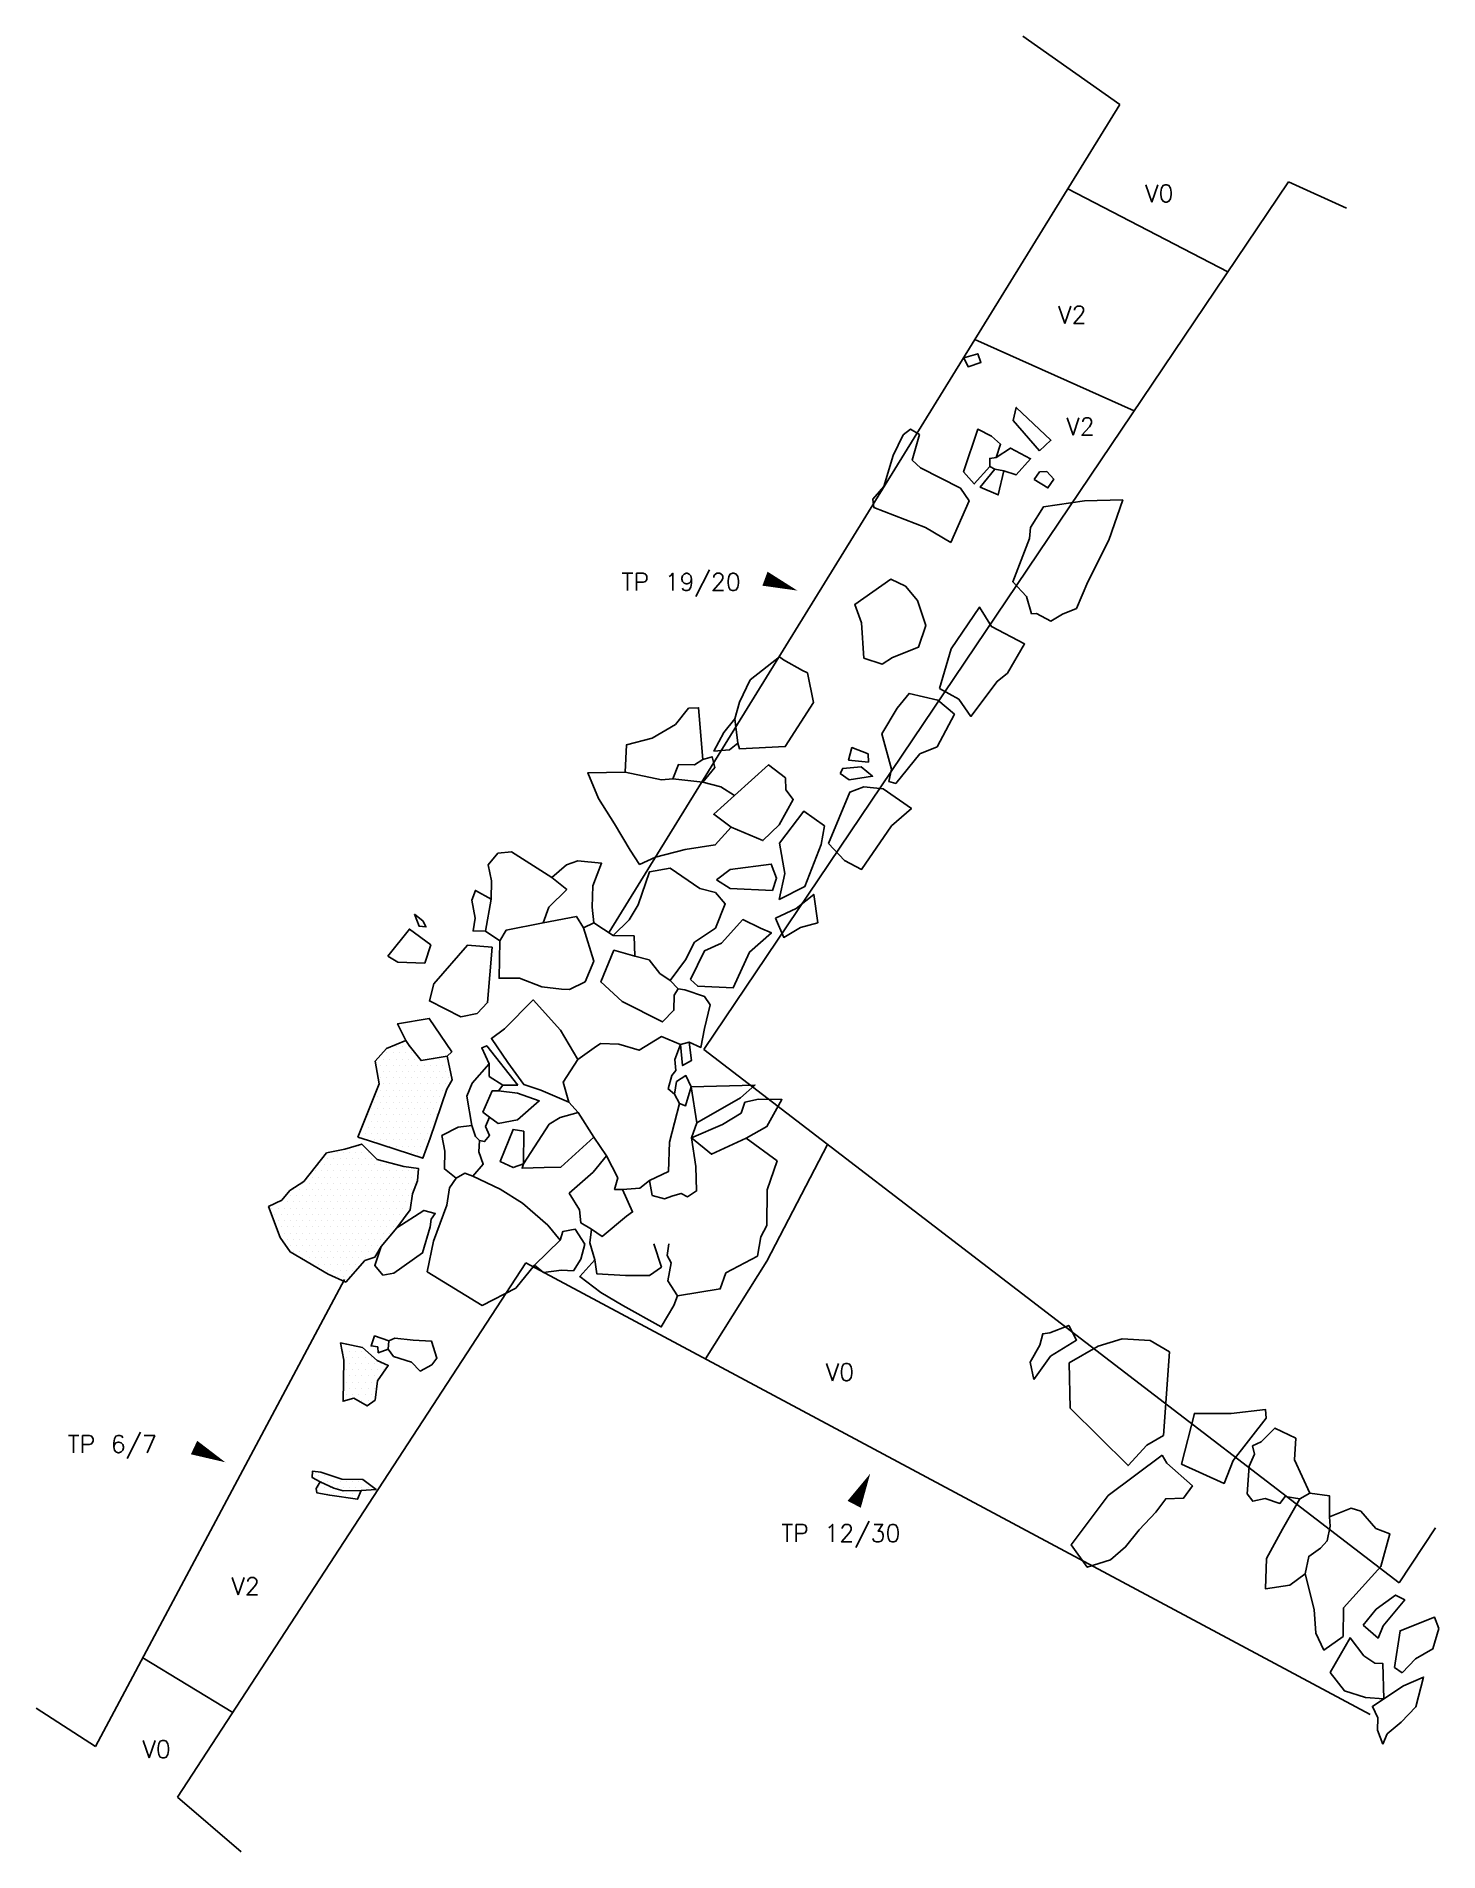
# Model space of a CAD drawing. Header units: metres. Extents: x -1.95 to 0.87, y -19.22 to -15.57.
import ezdxf

# ---------------------------------------------------------------- set-up
doc = ezdxf.new("R2010")
doc.units = ezdxf.units.M
doc.header["$LTSCALE"] = 25
doc.header["$MEASUREMENT"] = 0
doc.linetypes.add('STRICHPUNKTX2', pattern=[2, 1, -0.5, 0, -0.5])
doc.layers.get('0').update_dxf_attribs({"linetype": 'CONTINUOUS'})
for name, color, linetype in [('BEFUND', 1, 'CONTINUOUS'), ('GRABUNGSGRENZE', 3, 'STRICHPUNKTX2'), ('STEINE', 4, 'CONTINUOUS'), ('STEINESCHRAFF', 4, 'CONTINUOUS'), ('TPROFIL', 3, 'CONTINUOUS')]:
    doc.layers.add(name, color=color, linetype=linetype)
doc.styles.get("Standard").update_dxf_attribs({"font": 'txt.shx'})

# ---------------------------------------------------------------- blocks, each defined once
blk = doc.blocks.new('*X1')
at = {"color": 0}
for p, q in [((-122.5, -1760), (-122.5, -1760)), ((-121.25, -1760), (-121.25, -1760)), ((-120, -1760), (-120, -1760)), ((-126.25, -1762.5), (-126.25, -1762.5)), ((-125.625, -1763.75), (-125.625, -1763.75)), ((-125, -1762.5), (-125, -1762.5)), ((-124.375, -1761.25), (-124.375, -1761.25)), ((-124.375, -1763.75), (-124.375, -1763.75)), ((-123.75, -1762.5), (-123.75, -1762.5)), ((-123.125, -1761.25), (-123.125, -1761.25)), ((-123.125, -1763.75), (-123.125, -1763.75)), ((-122.5, -1762.5), (-122.5, -1762.5)), ((-121.875, -1761.25), (-121.875, -1761.25)), ((-121.875, -1763.75), (-121.875, -1763.75)), ((-121.25, -1762.5), (-121.25, -1762.5)), ((-120.625, -1761.25), (-120.625, -1761.25)), ((-120.625, -1763.75), (-120.625, -1763.75)), ((-120, -1762.5), (-120, -1762.5)), ((-119.375, -1761.25), (-119.375, -1761.25)), ((-119.375, -1763.75), (-119.375, -1763.75)), ((-118.75, -1762.5), (-118.75, -1762.5)), ((-118.125, -1763.75), (-118.125, -1763.75)), ((-116.875, -1763.75), (-116.875, -1763.75)), ((-115.625, -1763.75), (-115.625, -1763.75)), ((-115, -1762.5), (-115, -1762.5)), ((-114.375, -1763.75), (-114.375, -1763.75)), ((-113.75, -1762.5), (-113.75, -1762.5)), ((-113.125, -1763.75), (-113.125, -1763.75)), ((-112.5, -1762.5), (-112.5, -1762.5)), ((-111.875, -1763.75), (-111.875, -1763.75)), ((-126.25, -1765), (-126.25, -1765)), ((-125.625, -1766.25), (-125.625, -1766.25)), ((-125, -1765), (-125, -1765)), ((-124.375, -1766.25), (-124.375, -1766.25)), ((-123.75, -1765), (-123.75, -1765)), ((-123.125, -1766.25), (-123.125, -1766.25)), ((-122.5, -1765), (-122.5, -1765)), ((-121.875, -1766.25), (-121.875, -1766.25)), ((-121.25, -1765), (-121.25, -1765)), ((-120.625, -1766.25), (-120.625, -1766.25)), ((-120, -1765), (-120, -1765)), ((-119.375, -1766.25), (-119.375, -1766.25)), ((-118.75, -1765), (-118.75, -1765)), ((-118.125, -1766.25), (-118.125, -1766.25)), ((-117.5, -1765), (-117.5, -1765)), ((-116.875, -1766.25), (-116.875, -1766.25)), ((-116.25, -1765), (-116.25, -1765)), ((-115.625, -1766.25), (-115.625, -1766.25)), ((-115, -1765), (-115, -1765)), ((-114.375, -1766.25), (-114.375, -1766.25)), ((-113.75, -1765), (-113.75, -1765)), ((-113.125, -1766.25), (-113.125, -1766.25)), ((-112.5, -1765), (-112.5, -1765)), ((-111.875, -1766.25), (-111.875, -1766.25)), ((-126.25, -1770), (-126.25, -1770)), ((-125.625, -1768.75), (-125.625, -1768.75)), ((-125, -1767.5), (-125, -1767.5)), ((-125, -1770), (-125, -1770)), ((-124.375, -1768.75), (-124.375, -1768.75)), ((-123.75, -1767.5), (-123.75, -1767.5)), ((-123.75, -1770), (-123.75, -1770)), ((-123.125, -1768.75), (-123.125, -1768.75)), ((-122.5, -1767.5), (-122.5, -1767.5)), ((-122.5, -1770), (-122.5, -1770)), ((-121.875, -1768.75), (-121.875, -1768.75)), ((-121.25, -1767.5), (-121.25, -1767.5)), ((-121.25, -1770), (-121.25, -1770)), ((-120.625, -1768.75), (-120.625, -1768.75)), ((-120, -1767.5), (-120, -1767.5)), ((-120, -1770), (-120, -1770)), ((-119.375, -1768.75), (-119.375, -1768.75)), ((-118.75, -1767.5), (-118.75, -1767.5)), ((-118.75, -1770), (-118.75, -1770)), ((-118.125, -1768.75), (-118.125, -1768.75)), ((-117.5, -1767.5), (-117.5, -1767.5)), ((-117.5, -1770), (-117.5, -1770)), ((-116.875, -1768.75), (-116.875, -1768.75)), ((-116.25, -1767.5), (-116.25, -1767.5)), ((-116.25, -1770), (-116.25, -1770)), ((-115.625, -1768.75), (-115.625, -1768.75)), ((-115, -1767.5), (-115, -1767.5)), ((-115, -1770), (-115, -1770)), ((-114.375, -1768.75), (-114.375, -1768.75)), ((-113.75, -1767.5), (-113.75, -1767.5)), ((-113.75, -1770), (-113.75, -1770)), ((-113.125, -1768.75), (-113.125, -1768.75)), ((-112.5, -1767.5), (-112.5, -1767.5)), ((-128.125, -1773.75), (-128.125, -1773.75)), ((-127.5, -1772.5), (-127.5, -1772.5)), ((-126.875, -1771.25), (-126.875, -1771.25)), ((-126.875, -1773.75), (-126.875, -1773.75)), ((-126.25, -1772.5), (-126.25, -1772.5)), ((-125.625, -1771.25), (-125.625, -1771.25)), ((-125.625, -1773.75), (-125.625, -1773.75)), ((-125, -1772.5), (-125, -1772.5)), ((-124.375, -1771.25), (-124.375, -1771.25)), ((-124.375, -1773.75), (-124.375, -1773.75)), ((-123.75, -1772.5), (-123.75, -1772.5)), ((-123.125, -1771.25), (-123.125, -1771.25)), ((-123.125, -1773.75), (-123.125, -1773.75)), ((-122.5, -1772.5), (-122.5, -1772.5)), ((-121.875, -1771.25), (-121.875, -1771.25)), ((-121.875, -1773.75), (-121.875, -1773.75)), ((-121.25, -1772.5), (-121.25, -1772.5)), ((-120.625, -1771.25), (-120.625, -1771.25)), ((-120.625, -1773.75), (-120.625, -1773.75)), ((-120, -1772.5), (-120, -1772.5)), ((-119.375, -1771.25), (-119.375, -1771.25)), ((-119.375, -1773.75), (-119.375, -1773.75)), ((-118.75, -1772.5), (-118.75, -1772.5)), ((-118.125, -1771.25), (-118.125, -1771.25)), ((-118.125, -1773.75), (-118.125, -1773.75)), ((-117.5, -1772.5), (-117.5, -1772.5)), ((-116.875, -1771.25), (-116.875, -1771.25)), ((-116.875, -1773.75), (-116.875, -1773.75)), ((-116.25, -1772.5), (-116.25, -1772.5)), ((-115.625, -1771.25), (-115.625, -1771.25)), ((-115.625, -1773.75), (-115.625, -1773.75)), ((-115, -1772.5), (-115, -1772.5)), ((-114.375, -1771.25), (-114.375, -1771.25)), ((-114.375, -1773.75), (-114.375, -1773.75)), ((-113.75, -1772.5), (-113.75, -1772.5)), ((-129.375, -1776.25), (-129.375, -1776.25)), ((-128.75, -1775), (-128.75, -1775)), ((-128.75, -1777.5), (-128.75, -1777.5)), ((-128.125, -1776.25), (-128.125, -1776.25)), ((-127.5, -1775), (-127.5, -1775)), ((-127.5, -1777.5), (-127.5, -1777.5)), ((-126.875, -1776.25), (-126.875, -1776.25)), ((-126.25, -1775), (-126.25, -1775)), ((-126.25, -1777.5), (-126.25, -1777.5)), ((-125.625, -1776.25), (-125.625, -1776.25)), ((-125, -1775), (-125, -1775)), ((-125, -1777.5), (-125, -1777.5)), ((-124.375, -1776.25), (-124.375, -1776.25)), ((-123.75, -1775), (-123.75, -1775)), ((-123.75, -1777.5), (-123.75, -1777.5)), ((-123.125, -1776.25), (-123.125, -1776.25)), ((-122.5, -1775), (-122.5, -1775)), ((-122.5, -1777.5), (-122.5, -1777.5)), ((-121.875, -1776.25), (-121.875, -1776.25)), ((-121.25, -1775), (-121.25, -1775)), ((-121.25, -1777.5), (-121.25, -1777.5)), ((-120.625, -1776.25), (-120.625, -1776.25)), ((-120, -1775), (-120, -1775)), ((-120, -1777.5), (-120, -1777.5)), ((-119.375, -1776.25), (-119.375, -1776.25)), ((-118.75, -1775), (-118.75, -1775)), ((-118.75, -1777.5), (-118.75, -1777.5)), ((-118.125, -1776.25), (-118.125, -1776.25)), ((-117.5, -1775), (-117.5, -1775)), ((-117.5, -1777.5), (-117.5, -1777.5)), ((-116.875, -1776.25), (-116.875, -1776.25)), ((-116.25, -1775), (-116.25, -1775)), ((-116.25, -1777.5), (-116.25, -1777.5)), ((-115.625, -1776.25), (-115.625, -1776.25)), ((-115, -1775), (-115, -1775)), ((-135.625, -1781.25), (-135.625, -1781.25)), ((-134.375, -1781.25), (-134.375, -1781.25)), ((-133.125, -1781.25), (-133.125, -1781.25)), ((-131.875, -1781.25), (-131.875, -1781.25)), ((-130.625, -1781.25), (-130.625, -1781.25)), ((-130, -1780), (-130, -1780)), ((-129.375, -1781.25), (-129.375, -1781.25)), ((-128.125, -1778.75), (-128.125, -1778.75)), ((-128.125, -1781.25), (-128.125, -1781.25)), ((-126.875, -1778.75), (-126.875, -1778.75)), ((-125.625, -1778.75), (-125.625, -1778.75)), ((-124.375, -1778.75), (-124.375, -1778.75)), ((-123.75, -1780), (-123.75, -1780)), ((-123.125, -1778.75), (-123.125, -1778.75)), ((-122.5, -1780), (-122.5, -1780)), ((-121.875, -1778.75), (-121.875, -1778.75)), ((-121.25, -1780), (-121.25, -1780)), ((-120.625, -1778.75), (-120.625, -1778.75)), ((-120.625, -1781.25), (-120.625, -1781.25)), ((-120, -1780), (-120, -1780)), ((-119.375, -1778.75), (-119.375, -1778.75)), ((-119.375, -1781.25), (-119.375, -1781.25)), ((-118.75, -1780), (-118.75, -1780)), ((-118.125, -1778.75), (-118.125, -1778.75)), ((-118.125, -1781.25), (-118.125, -1781.25)), ((-117.5, -1780), (-117.5, -1780)), ((-116.875, -1778.75), (-116.875, -1778.75)), ((-116.875, -1781.25), (-116.875, -1781.25)), ((-116.25, -1780), (-116.25, -1780)), ((-138.75, -1785), (-138.75, -1785)), ((-138.125, -1783.75), (-138.125, -1783.75)), ((-137.5, -1785), (-137.5, -1785)), ((-136.875, -1783.75), (-136.875, -1783.75)), ((-136.25, -1782.5), (-136.25, -1782.5)), ((-136.25, -1785), (-136.25, -1785)), ((-135.625, -1783.75), (-135.625, -1783.75)), ((-135, -1782.5), (-135, -1782.5)), ((-135, -1785), (-135, -1785)), ((-134.375, -1783.75), (-134.375, -1783.75)), ((-133.75, -1782.5), (-133.75, -1782.5)), ((-133.75, -1785), (-133.75, -1785)), ((-133.125, -1783.75), (-133.125, -1783.75)), ((-132.5, -1782.5), (-132.5, -1782.5)), ((-132.5, -1785), (-132.5, -1785)), ((-131.875, -1783.75), (-131.875, -1783.75)), ((-131.25, -1782.5), (-131.25, -1782.5)), ((-131.25, -1785), (-131.25, -1785)), ((-130.625, -1783.75), (-130.625, -1783.75)), ((-130, -1782.5), (-130, -1782.5)), ((-130, -1785), (-130, -1785)), ((-129.375, -1783.75), (-129.375, -1783.75)), ((-128.75, -1782.5), (-128.75, -1782.5)), ((-128.75, -1785), (-128.75, -1785)), ((-128.125, -1783.75), (-128.125, -1783.75)), ((-127.5, -1782.5), (-127.5, -1782.5)), ((-127.5, -1785), (-127.5, -1785)), ((-126.875, -1783.75), (-126.875, -1783.75)), ((-126.25, -1785), (-126.25, -1785)), ((-125.625, -1783.75), (-125.625, -1783.75)), ((-125, -1785), (-125, -1785)), ((-124.375, -1783.75), (-124.375, -1783.75)), ((-123.75, -1785), (-123.75, -1785)), ((-123.125, -1783.75), (-123.125, -1783.75)), ((-122.5, -1785), (-122.5, -1785)), ((-121.25, -1785), (-121.25, -1785)), ((-120, -1785), (-120, -1785)), ((-118.75, -1785), (-118.75, -1785)), ((-143.125, -1788.75), (-143.125, -1788.75)), ((-141.875, -1788.75), (-141.875, -1788.75)), ((-141.25, -1787.5), (-141.25, -1787.5)), ((-140.625, -1788.75), (-140.625, -1788.75)), ((-140, -1787.5), (-140, -1787.5)), ((-139.375, -1786.25), (-139.375, -1786.25)), ((-139.375, -1788.75), (-139.375, -1788.75)), ((-138.75, -1787.5), (-138.75, -1787.5)), ((-138.125, -1786.25), (-138.125, -1786.25)), ((-138.125, -1788.75), (-138.125, -1788.75)), ((-137.5, -1787.5), (-137.5, -1787.5)), ((-136.875, -1786.25), (-136.875, -1786.25)), ((-136.875, -1788.75), (-136.875, -1788.75)), ((-136.25, -1787.5), (-136.25, -1787.5)), ((-135.625, -1786.25), (-135.625, -1786.25)), ((-135.625, -1788.75), (-135.625, -1788.75)), ((-135, -1787.5), (-135, -1787.5)), ((-134.375, -1786.25), (-134.375, -1786.25)), ((-134.375, -1788.75), (-134.375, -1788.75)), ((-133.75, -1787.5), (-133.75, -1787.5)), ((-133.125, -1786.25), (-133.125, -1786.25)), ((-133.125, -1788.75), (-133.125, -1788.75)), ((-132.5, -1787.5), (-132.5, -1787.5)), ((-131.875, -1786.25), (-131.875, -1786.25)), ((-131.875, -1788.75), (-131.875, -1788.75)), ((-131.25, -1787.5), (-131.25, -1787.5)), ((-130.625, -1786.25), (-130.625, -1786.25)), ((-130.625, -1788.75), (-130.625, -1788.75)), ((-130, -1787.5), (-130, -1787.5)), ((-129.375, -1786.25), (-129.375, -1786.25)), ((-129.375, -1788.75), (-129.375, -1788.75)), ((-128.75, -1787.5), (-128.75, -1787.5)), ((-128.125, -1786.25), (-128.125, -1786.25)), ((-128.125, -1788.75), (-128.125, -1788.75)), ((-127.5, -1787.5), (-127.5, -1787.5)), ((-126.875, -1786.25), (-126.875, -1786.25)), ((-126.875, -1788.75), (-126.875, -1788.75)), ((-126.25, -1787.5), (-126.25, -1787.5)), ((-125.625, -1786.25), (-125.625, -1786.25)), ((-125.625, -1788.75), (-125.625, -1788.75)), ((-125, -1787.5), (-125, -1787.5)), ((-124.375, -1786.25), (-124.375, -1786.25)), ((-124.375, -1788.75), (-124.375, -1788.75)), ((-123.75, -1787.5), (-123.75, -1787.5)), ((-123.125, -1786.25), (-123.125, -1786.25)), ((-123.125, -1788.75), (-123.125, -1788.75)), ((-122.5, -1787.5), (-122.5, -1787.5)), ((-121.875, -1786.25), (-121.875, -1786.25)), ((-121.875, -1788.75), (-121.875, -1788.75)), ((-121.25, -1787.5), (-121.25, -1787.5)), ((-120.625, -1786.25), (-120.625, -1786.25)), ((-120.625, -1788.75), (-120.625, -1788.75)), ((-120, -1787.5), (-120, -1787.5)), ((-119.375, -1786.25), (-119.375, -1786.25)), ((-119.375, -1788.75), (-119.375, -1788.75)), ((-118.75, -1787.5), (-118.75, -1787.5)), ((-147.5, -1792.5), (-147.5, -1792.5)), ((-146.25, -1792.5), (-146.25, -1792.5)), ((-145.625, -1791.25), (-145.625, -1791.25)), ((-145, -1792.5), (-145, -1792.5)), ((-144.375, -1791.25), (-144.375, -1791.25)), ((-143.75, -1790), (-143.75, -1790)), ((-143.75, -1792.5), (-143.75, -1792.5)), ((-143.125, -1791.25), (-143.125, -1791.25)), ((-142.5, -1790), (-142.5, -1790)), ((-142.5, -1792.5), (-142.5, -1792.5)), ((-141.875, -1791.25), (-141.875, -1791.25)), ((-141.25, -1790), (-141.25, -1790)), ((-141.25, -1792.5), (-141.25, -1792.5)), ((-140.625, -1791.25), (-140.625, -1791.25)), ((-140, -1790), (-140, -1790)), ((-140, -1792.5), (-140, -1792.5)), ((-139.375, -1791.25), (-139.375, -1791.25)), ((-138.75, -1790), (-138.75, -1790)), ((-138.75, -1792.5), (-138.75, -1792.5)), ((-138.125, -1791.25), (-138.125, -1791.25)), ((-137.5, -1790), (-137.5, -1790)), ((-137.5, -1792.5), (-137.5, -1792.5)), ((-136.875, -1791.25), (-136.875, -1791.25)), ((-136.25, -1790), (-136.25, -1790)), ((-136.25, -1792.5), (-136.25, -1792.5)), ((-135.625, -1791.25), (-135.625, -1791.25)), ((-135, -1790), (-135, -1790)), ((-135, -1792.5), (-135, -1792.5)), ((-134.375, -1791.25), (-134.375, -1791.25)), ((-133.75, -1790), (-133.75, -1790)), ((-133.75, -1792.5), (-133.75, -1792.5)), ((-133.125, -1791.25), (-133.125, -1791.25)), ((-132.5, -1790), (-132.5, -1790)), ((-132.5, -1792.5), (-132.5, -1792.5)), ((-131.875, -1791.25), (-131.875, -1791.25)), ((-131.25, -1790), (-131.25, -1790)), ((-131.25, -1792.5), (-131.25, -1792.5)), ((-130.625, -1791.25), (-130.625, -1791.25)), ((-130, -1790), (-130, -1790)), ((-130, -1792.5), (-130, -1792.5)), ((-129.375, -1791.25), (-129.375, -1791.25)), ((-128.75, -1790), (-128.75, -1790)), ((-128.75, -1792.5), (-128.75, -1792.5)), ((-128.125, -1791.25), (-128.125, -1791.25)), ((-127.5, -1790), (-127.5, -1790)), ((-127.5, -1792.5), (-127.5, -1792.5)), ((-126.875, -1791.25), (-126.875, -1791.25)), ((-126.25, -1790), (-126.25, -1790)), ((-126.25, -1792.5), (-126.25, -1792.5)), ((-125.625, -1791.25), (-125.625, -1791.25)), ((-125, -1790), (-125, -1790)), ((-125, -1792.5), (-125, -1792.5)), ((-124.375, -1791.25), (-124.375, -1791.25)), ((-123.75, -1790), (-123.75, -1790)), ((-123.75, -1792.5), (-123.75, -1792.5)), ((-123.125, -1791.25), (-123.125, -1791.25)), ((-122.5, -1790), (-122.5, -1790)), ((-122.5, -1792.5), (-122.5, -1792.5)), ((-121.875, -1791.25), (-121.875, -1791.25)), ((-121.25, -1790), (-121.25, -1790)), ((-121.25, -1792.5), (-121.25, -1792.5)), ((-120.625, -1791.25), (-120.625, -1791.25)), ((-120, -1790), (-120, -1790)), ((-120, -1792.5), (-120, -1792.5)), ((-146.875, -1793.75), (-146.875, -1793.75)), ((-146.25, -1795), (-146.25, -1795)), ((-145.625, -1793.75), (-145.625, -1793.75)), ((-145.625, -1796.25), (-145.625, -1796.25)), ((-145, -1795), (-145, -1795)), ((-144.375, -1793.75), (-144.375, -1793.75)), ((-144.375, -1796.25), (-144.375, -1796.25)), ((-143.75, -1795), (-143.75, -1795)), ((-143.125, -1793.75), (-143.125, -1793.75)), ((-143.125, -1796.25), (-143.125, -1796.25)), ((-142.5, -1795), (-142.5, -1795)), ((-141.875, -1793.75), (-141.875, -1793.75)), ((-141.875, -1796.25), (-141.875, -1796.25)), ((-141.25, -1795), (-141.25, -1795)), ((-140.625, -1793.75), (-140.625, -1793.75)), ((-140.625, -1796.25), (-140.625, -1796.25)), ((-140, -1795), (-140, -1795)), ((-139.375, -1793.75), (-139.375, -1793.75)), ((-139.375, -1796.25), (-139.375, -1796.25)), ((-138.75, -1795), (-138.75, -1795)), ((-138.125, -1793.75), (-138.125, -1793.75)), ((-138.125, -1796.25), (-138.125, -1796.25)), ((-137.5, -1795), (-137.5, -1795)), ((-136.875, -1793.75), (-136.875, -1793.75)), ((-136.875, -1796.25), (-136.875, -1796.25)), ((-136.25, -1795), (-136.25, -1795)), ((-135.625, -1793.75), (-135.625, -1793.75)), ((-135.625, -1796.25), (-135.625, -1796.25)), ((-135, -1795), (-135, -1795)), ((-134.375, -1793.75), (-134.375, -1793.75)), ((-134.375, -1796.25), (-134.375, -1796.25)), ((-133.75, -1795), (-133.75, -1795)), ((-133.125, -1793.75), (-133.125, -1793.75)), ((-133.125, -1796.25), (-133.125, -1796.25)), ((-132.5, -1795), (-132.5, -1795)), ((-131.875, -1793.75), (-131.875, -1793.75)), ((-131.875, -1796.25), (-131.875, -1796.25)), ((-131.25, -1795), (-131.25, -1795)), ((-130.625, -1793.75), (-130.625, -1793.75)), ((-130.625, -1796.25), (-130.625, -1796.25)), ((-130, -1795), (-130, -1795)), ((-129.375, -1793.75), (-129.375, -1793.75)), ((-129.375, -1796.25), (-129.375, -1796.25)), ((-128.75, -1795), (-128.75, -1795)), ((-128.125, -1793.75), (-128.125, -1793.75)), ((-128.125, -1796.25), (-128.125, -1796.25)), ((-127.5, -1795), (-127.5, -1795)), ((-126.875, -1793.75), (-126.875, -1793.75)), ((-126.875, -1796.25), (-126.875, -1796.25)), ((-126.25, -1795), (-126.25, -1795)), ((-125.625, -1793.75), (-125.625, -1793.75)), ((-125.625, -1796.25), (-125.625, -1796.25)), ((-125, -1795), (-125, -1795)), ((-124.375, -1793.75), (-124.375, -1793.75)), ((-124.375, -1796.25), (-124.375, -1796.25)), ((-123.75, -1795), (-123.75, -1795)), ((-123.125, -1793.75), (-123.125, -1793.75)), ((-123.125, -1796.25), (-123.125, -1796.25)), ((-122.5, -1795), (-122.5, -1795)), ((-121.875, -1793.75), (-121.875, -1793.75)), ((-120.625, -1793.75), (-120.625, -1793.75)), ((-145, -1797.5), (-145, -1797.5)), ((-144.375, -1798.75), (-144.375, -1798.75)), ((-143.75, -1797.5), (-143.75, -1797.5)), ((-143.75, -1800), (-143.75, -1800)), ((-143.125, -1798.75), (-143.125, -1798.75)), ((-142.5, -1797.5), (-142.5, -1797.5)), ((-142.5, -1800), (-142.5, -1800)), ((-141.875, -1798.75), (-141.875, -1798.75)), ((-141.25, -1797.5), (-141.25, -1797.5)), ((-141.25, -1800), (-141.25, -1800)), ((-140.625, -1798.75), (-140.625, -1798.75)), ((-140, -1797.5), (-140, -1797.5)), ((-140, -1800), (-140, -1800)), ((-139.375, -1798.75), (-139.375, -1798.75)), ((-138.75, -1797.5), (-138.75, -1797.5)), ((-138.75, -1800), (-138.75, -1800)), ((-138.125, -1798.75), (-138.125, -1798.75)), ((-137.5, -1797.5), (-137.5, -1797.5)), ((-137.5, -1800), (-137.5, -1800)), ((-136.875, -1798.75), (-136.875, -1798.75)), ((-136.25, -1797.5), (-136.25, -1797.5)), ((-136.25, -1800), (-136.25, -1800)), ((-135.625, -1798.75), (-135.625, -1798.75)), ((-135, -1797.5), (-135, -1797.5)), ((-135, -1800), (-135, -1800)), ((-134.375, -1798.75), (-134.375, -1798.75)), ((-133.75, -1797.5), (-133.75, -1797.5)), ((-133.75, -1800), (-133.75, -1800)), ((-133.125, -1798.75), (-133.125, -1798.75)), ((-132.5, -1797.5), (-132.5, -1797.5)), ((-132.5, -1800), (-132.5, -1800)), ((-131.875, -1798.75), (-131.875, -1798.75)), ((-131.25, -1797.5), (-131.25, -1797.5)), ((-131.25, -1800), (-131.25, -1800)), ((-130.625, -1798.75), (-130.625, -1798.75)), ((-130, -1797.5), (-130, -1797.5)), ((-130, -1800), (-130, -1800)), ((-129.375, -1798.75), (-129.375, -1798.75)), ((-128.75, -1797.5), (-128.75, -1797.5)), ((-128.75, -1800), (-128.75, -1800)), ((-128.125, -1798.75), (-128.125, -1798.75)), ((-127.5, -1797.5), (-127.5, -1797.5)), ((-127.5, -1800), (-127.5, -1800)), ((-126.875, -1798.75), (-126.875, -1798.75)), ((-126.25, -1797.5), (-126.25, -1797.5)), ((-126.25, -1800), (-126.25, -1800)), ((-125.625, -1798.75), (-125.625, -1798.75)), ((-125, -1797.5), (-125, -1797.5)), ((-124.375, -1798.75), (-124.375, -1798.75)), ((-123.75, -1797.5), (-123.75, -1797.5)), ((-143.125, -1801.25), (-143.125, -1801.25)), ((-141.875, -1801.25), (-141.875, -1801.25)), ((-141.25, -1802.5), (-141.25, -1802.5)), ((-140.625, -1801.25), (-140.625, -1801.25)), ((-140, -1802.5), (-140, -1802.5)), ((-139.375, -1801.25), (-139.375, -1801.25)), ((-139.375, -1803.75), (-139.375, -1803.75)), ((-138.75, -1802.5), (-138.75, -1802.5)), ((-138.125, -1801.25), (-138.125, -1801.25)), ((-138.125, -1803.75), (-138.125, -1803.75)), ((-137.5, -1802.5), (-137.5, -1802.5)), ((-136.875, -1801.25), (-136.875, -1801.25)), ((-136.875, -1803.75), (-136.875, -1803.75)), ((-136.25, -1802.5), (-136.25, -1802.5)), ((-135.625, -1801.25), (-135.625, -1801.25)), ((-135.625, -1803.75), (-135.625, -1803.75)), ((-135, -1802.5), (-135, -1802.5)), ((-134.375, -1801.25), (-134.375, -1801.25)), ((-134.375, -1803.75), (-134.375, -1803.75)), ((-133.75, -1802.5), (-133.75, -1802.5)), ((-133.125, -1801.25), (-133.125, -1801.25)), ((-133.125, -1803.75), (-133.125, -1803.75)), ((-132.5, -1802.5), (-132.5, -1802.5)), ((-131.875, -1801.25), (-131.875, -1801.25)), ((-131.875, -1803.75), (-131.875, -1803.75)), ((-131.25, -1802.5), (-131.25, -1802.5)), ((-130.625, -1801.25), (-130.625, -1801.25)), ((-130.625, -1803.75), (-130.625, -1803.75)), ((-130, -1802.5), (-130, -1802.5)), ((-129.375, -1801.25), (-129.375, -1801.25)), ((-128.75, -1802.5), (-128.75, -1802.5)), ((-128.125, -1801.25), (-128.125, -1801.25)), ((-127.5, -1802.5), (-127.5, -1802.5)), ((-126.875, -1801.25), (-126.875, -1801.25)), ((-137.5, -1805), (-137.5, -1805)), ((-136.25, -1805), (-136.25, -1805)), ((-135, -1805), (-135, -1805)), ((-134.375, -1806.25), (-134.375, -1806.25)), ((-133.75, -1805), (-133.75, -1805)), ((-133.125, -1806.25), (-133.125, -1806.25)), ((-132.5, -1805), (-132.5, -1805)), ((-131.875, -1806.25), (-131.875, -1806.25)), ((-131.25, -1805), (-131.25, -1805)), ((-133.125, -1821.25), (-133.125, -1821.25)), ((-132.5, -1820), (-132.5, -1820)), ((-131.875, -1821.25), (-131.875, -1821.25)), ((-130.625, -1821.25), (-130.625, -1821.25)), ((-129.375, -1821.25), (-129.375, -1821.25)), ((-132.5, -1822.5), (-132.5, -1822.5)), ((-132.5, -1825), (-132.5, -1825)), ((-131.875, -1823.75), (-131.875, -1823.75)), ((-131.25, -1822.5), (-131.25, -1822.5)), ((-131.25, -1825), (-131.25, -1825)), ((-130.625, -1823.75), (-130.625, -1823.75)), ((-130, -1822.5), (-130, -1822.5)), ((-130, -1825), (-130, -1825)), ((-129.375, -1823.75), (-129.375, -1823.75)), ((-128.75, -1822.5), (-128.75, -1822.5)), ((-128.75, -1825), (-128.75, -1825)), ((-128.125, -1823.75), (-128.125, -1823.75)), ((-127.5, -1822.5), (-127.5, -1822.5)), ((-127.5, -1825), (-127.5, -1825)), ((-126.875, -1823.75), (-126.875, -1823.75)), ((-126.25, -1825), (-126.25, -1825)), ((-125.625, -1823.75), (-125.625, -1823.75)), ((-125, -1825), (-125, -1825)), ((-132.5, -1827.5), (-132.5, -1827.5)), ((-131.875, -1826.25), (-131.875, -1826.25)), ((-131.875, -1828.75), (-131.875, -1828.75)), ((-131.25, -1827.5), (-131.25, -1827.5)), ((-130.625, -1826.25), (-130.625, -1826.25)), ((-130.625, -1828.75), (-130.625, -1828.75)), ((-130, -1827.5), (-130, -1827.5)), ((-129.375, -1826.25), (-129.375, -1826.25)), ((-129.375, -1828.75), (-129.375, -1828.75)), ((-128.75, -1827.5), (-128.75, -1827.5)), ((-128.125, -1826.25), (-128.125, -1826.25)), ((-128.125, -1828.75), (-128.125, -1828.75)), ((-127.5, -1827.5), (-127.5, -1827.5)), ((-126.875, -1826.25), (-126.875, -1826.25)), ((-126.875, -1828.75), (-126.875, -1828.75)), ((-125.625, -1826.25), (-125.625, -1826.25)), ((-133.125, -1831.25), (-133.125, -1831.25)), ((-132.5, -1830), (-132.5, -1830)), ((-131.25, -1830), (-131.25, -1830)), ((-130, -1830), (-130, -1830)), ((-129.375, -1831.25), (-129.375, -1831.25)), ((-128.75, -1830), (-128.75, -1830)), ((-128.125, -1831.25), (-128.125, -1831.25)), ((-127.5, -1830), (-127.5, -1830)), ((-138.125, -1846.25), (-138.125, -1846.25)), ((-137.5, -1847.5), (-137.5, -1847.5)), ((-136.875, -1846.25), (-136.875, -1846.25)), ((-136.25, -1847.5), (-136.25, -1847.5)), ((-135, -1847.5), (-135, -1847.5)), ((-133.75, -1847.5), (-133.75, -1847.5)), ((-132.5, -1847.5), (-132.5, -1847.5)), ((-131.25, -1847.5), (-131.25, -1847.5)), ((-130, -1847.5), (-130, -1847.5)), ((-128.75, -1847.5), (-128.75, -1847.5)), ((-138.125, -1848.75), (-138.125, -1848.75)), ((-136.875, -1848.75), (-136.875, -1848.75)), ((-136.25, -1850), (-136.25, -1850)), ((-135.625, -1848.75), (-135.625, -1848.75)), ((-135, -1850), (-135, -1850)), ((-134.375, -1848.75), (-134.375, -1848.75)), ((-133.75, -1850), (-133.75, -1850)), ((-133.125, -1848.75), (-133.125, -1848.75)), ((-132.5, -1850), (-132.5, -1850)), ((-131.875, -1848.75), (-131.875, -1848.75)), ((-131.25, -1850), (-131.25, -1850)), ((-130.625, -1848.75), (-130.625, -1848.75)), ((-130, -1850), (-130, -1850)), ((-129.375, -1848.75), (-129.375, -1848.75)), ((-128.125, -1848.75), (-128.125, -1848.75))]:
    blk.add_line(p, q, dxfattribs=at)
blk = doc.blocks.new('PFEIL')
at = {"layer": 'TPROFIL'}
blk.add_lwpolyline([(0, 0, 0, 3, 0), (6.54, -2.37, 3, 3, 0)], format="xyseb", dxfattribs=at)

msp = doc.modelspace()

# ---------------------------------------------------------------- linework, layer by layer
at = {"layer": 'BEFUND'}
for points in [[(0.4483, -16.0417), (0.1261, -15.8745)], [(-0.0609, -16.1777), (0.2597, -16.3215)], [(-0.6027, -18.2282), (-0.4795, -18.0316), (-0.3573, -17.797)], [(-1.5537, -18.9393), (-1.7347, -18.8293)]]:
    msp.add_lwpolyline(points, dxfattribs=at)
at = {"layer": 'GRABUNGSGRENZE'}
for points in [[(-0.7962, -17.3696), (0.2307, -15.7049), (0.0355, -15.5678)], [(0.687, -15.9135), (0.5703, -15.8607), (-0.6063, -17.6062), (0.7929, -18.6785), (0.8661, -18.5684)], [(0.7348, -18.9438), (-0.9643, -18.0347), (-1.665, -19.1101), (-1.5366, -19.2195)], [(-1.9489, -18.9309), (-1.8301, -19.0082), (-1.3287, -18.0687)]]:
    msp.add_lwpolyline(points, dxfattribs=at)
at = {"layer": 'STEINE'}
for points in [[(-0.0826, -16.2146), (-0.055, -16.2065), (-0.0484, -16.2239), (-0.0744, -16.2325), (-0.0826, -16.2146)], [(0.0696, -16.4017), (0.0162, -16.3404), (0.0224, -16.3143), (0.0921, -16.3803), (0.0696, -16.4017)], [(-0.1093, -16.5861), (-0.1598, -16.5559), (-0.2638, -16.5159), (-0.2663, -16.499), (-0.2438, -16.4735), (-0.2253, -16.4113), (-0.2053, -16.3695), (-0.1905, -16.3583), (-0.1722, -16.3686), (-0.1866, -16.4201), (-0.1703, -16.4359), (-0.0897, -16.4769), (-0.0724, -16.5019), (-0.1093, -16.5861)], [(-0.0304, -16.4331), (-0.0621, -16.4683), (-0.0835, -16.4437), (-0.0548, -16.3581), (-0.0273, -16.3719), (-0.0089, -16.3883), (-0.0176, -16.4148)], [(-0.0176, -16.4148), (-0.0309, -16.4168), (-0.0304, -16.4331), (-0.0304, -16.4331), (-0.0207, -16.4383), (-0.0024, -16.4419), (0.0221, -16.4501), (0.0512, -16.4175), (0.011, -16.396), (-0.0176, -16.4148)], [(-0.0207, -16.4383), (-0.0499, -16.4749), (-0.0137, -16.4903), (-0.0024, -16.4419)], [(0.0583, -16.4593), (0.0696, -16.444), (0.0839, -16.4431), (0.0981, -16.4589), (0.0863, -16.4762), (0.0583, -16.4593)], [(0.0532, -16.7298), (0.0431, -16.6946), (0.0156, -16.6649), (0.0489, -16.5782), (0.051, -16.5558), (0.0776, -16.514), (0.1598, -16.5019), (0.2368, -16.5005), (0.2091, -16.5816), (0.1666, -16.6652), (0.1435, -16.7187), (0.1155, -16.7304), (0.092, -16.7441), (0.0634, -16.7288), (0.0532, -16.7298)], [(-0.2843, -16.8184), (-0.2887, -16.7475), (-0.3024, -16.7107), (-0.2299, -16.6598), (-0.2003, -16.6737), (-0.1764, -16.7028), (-0.1591, -16.7528), (-0.174, -16.7967), (-0.2266, -16.8175), (-0.2471, -16.8308), (-0.2843, -16.8184)], [(-0.1318, -16.8795), (-0.1087, -16.7999), (-0.0514, -16.7158), (-0.027, -16.7551), (0.0393, -16.79), (0.005, -16.8486), (-0.016, -16.8654), (-0.0687, -16.9357), (-0.0931, -16.901), (-0.1318, -16.8795)], [(-0.5377, -16.9899), (-0.5438, -16.9409), (-0.534, -16.9073), (-0.5125, -16.8624), (-0.4537, -16.8161), (-0.4455, -16.8222), (-0.4078, -16.8432), (-0.3976, -16.8483), (-0.3855, -16.908), (-0.4423, -16.9967), (-0.5342, -17.0011), (-0.5377, -16.9899)], [(-0.2337, -17.0665), (-0.2286, -17.0421), (-0.2478, -16.9711), (-0.2171, -16.9196), (-0.1931, -16.8895), (-0.1354, -16.9029), (-0.1018, -16.9316), (-0.1366, -16.9968), (-0.1714, -17.011), (-0.22, -17.0706), (-0.2337, -17.0665)], [(-0.6082, -17.0224), (-0.6167, -16.9183), (-0.6366, -16.9193), (-0.6632, -16.9519), (-0.7097, -16.9799), (-0.7618, -16.9931), (-0.7644, -17.0482)], [(-0.5438, -16.9409), (-0.5657, -16.9679), (-0.5857, -17.0056), (-0.5541, -17.0032), (-0.5377, -16.9899)], [(-0.6685, -17.0611), (-0.6567, -17.0325), (-0.6246, -17.0331), (-0.6082, -17.0224), (-0.5893, -17.0169), (-0.5837, -17.0388), (-0.6078, -17.0679)], [(-0.2755, -17.0113), (-0.275, -17.0277), (-0.3148, -17.024), (-0.3081, -16.9985), (-0.2755, -17.0113)], [(-0.5508, -17.1588), (-0.583, -17.1945), (-0.6433, -17.2035), (-0.703, -17.2187), (-0.7352, -17.2335), (-0.7545, -17.2048), (-0.786, -17.1517), (-0.8176, -17.1011), (-0.8394, -17.0495), (-0.7644, -17.0482), (-0.691, -17.0636), (-0.6685, -17.0611), (-0.6078, -17.0679), (-0.5721, -17.0776), (-0.5441, -17.095)], [(-0.5508, -17.1588), (-0.586, -17.1327), (-0.5441, -17.095), (-0.4761, -17.0334), (-0.4419, -17.0595), (-0.4409, -17.0835), (-0.4262, -17.1029), (-0.4544, -17.1539), (-0.4871, -17.1855), (-0.5508, -17.1588)], [(-0.3317, -17.0505), (-0.3266, -17.0403), (-0.2898, -17.0373), (-0.2664, -17.0563), (-0.3133, -17.0633), (-0.3317, -17.0505)], [(-0.3549, -17.1918), (-0.3124, -17.0883), (-0.2843, -17.0777), (-0.2455, -17.0818), (-0.1884, -17.1212), (-0.2283, -17.1558), (-0.2887, -17.2435), (-0.3228, -17.2256), (-0.3549, -17.1918)], [(-0.4546, -17.3039), (-0.4428, -17.2519), (-0.4539, -17.1906), (-0.4048, -17.1264), (-0.3635, -17.1561), (-0.3697, -17.1938), (-0.4025, -17.278), (-0.4546, -17.3039)], [(-1.0161, -17.3875), (-1.0452, -17.3676), (-1.0338, -17.3033), (-1.0332, -17.2666), (-1.0398, -17.2344), (-1.0204, -17.211), (-0.9928, -17.208), (-0.9118, -17.2597), (-0.8817, -17.2842), (-0.918, -17.3199), (-0.9293, -17.351)], [(-0.8597, -17.2266), (-0.8821, -17.2342), (-0.9118, -17.2597)], [(-0.8597, -17.2266), (-0.8117, -17.2313), (-0.8291, -17.2767), (-0.8303, -17.3195), (-0.8273, -17.3512), (-0.8482, -17.3613)], [(-0.5806, -17.2644), (-0.553, -17.244), (-0.4703, -17.2329), (-0.4597, -17.261), (-0.4679, -17.286), (-0.5531, -17.2823), (-0.5806, -17.2644)], [(-0.6739, -17.4668), (-0.6427, -17.4255), (-0.6247, -17.3903), (-0.5823, -17.3618), (-0.5628, -17.3129), (-0.5827, -17.2904), (-0.6138, -17.2817), (-0.6739, -17.2412), (-0.7153, -17.2488), (-0.7384, -17.3151), (-0.7563, -17.3452), (-0.7885, -17.3767)], [(-1.0338, -17.3033), (-1.0654, -17.2859), (-1.0726, -17.3058), (-1.0661, -17.3415), (-1.0702, -17.3675), (-1.0452, -17.3676)], [(-0.4619, -17.3417), (-0.4205, -17.3223), (-0.3847, -17.2938), (-0.3767, -17.351), (-0.4114, -17.3606), (-0.4451, -17.3805), (-0.4619, -17.3417)], [(-1.188, -17.3336), (-1.1707, -17.3474), (-1.1651, -17.3592), (-1.1789, -17.3581), (-1.188, -17.3336)], [(-1.0161, -17.3875), (-1.0038, -17.3661), (-0.9293, -17.351), (-0.8624, -17.3383), (-0.8482, -17.3613), (-0.8274, -17.4282), (-0.8448, -17.47), (-0.876, -17.4853), (-0.8923, -17.4847), (-0.9321, -17.4801), (-0.977, -17.4626), (-1.0178, -17.4625), (-1.0161, -17.3875)], [(-0.633, -17.4648), (-0.6044, -17.4072), (-0.5706, -17.392), (-0.5272, -17.3446), (-0.492, -17.3615), (-0.4701, -17.3712), (-0.514, -17.4099), (-0.5468, -17.4818), (-0.6183, -17.4786), (-0.633, -17.4648)], [(-1.2417, -17.4182), (-1.1983, -17.3637), (-1.1555, -17.3954), (-1.1673, -17.4321), (-1.2214, -17.43), (-1.2417, -17.4182)], [(-0.8273, -17.3512), (-0.7885, -17.3767), (-0.7462, -17.3773), (-0.7447, -17.4182)], [(-1.0315, -17.4003), (-1.0815, -17.3961), (-1.149, -17.4735), (-1.1582, -17.5082), (-1.095, -17.5405), (-1.0623, -17.5334), (-1.0409, -17.5115), (-1.0315, -17.4003)], [(-0.7447, -17.4182), (-0.787, -17.4063), (-0.8132, -17.4701), (-0.7704, -17.509), (-0.6893, -17.5504), (-0.6663, -17.527), (-0.6658, -17.4969), (-0.6576, -17.4837), (-0.6739, -17.4668), (-0.6948, -17.453), (-0.7161, -17.4254), (-0.7447, -17.4182)], [(-0.6358, -17.5909), (-0.6119, -17.6016), (-0.6047, -17.5639), (-0.5933, -17.5159), (-0.6045, -17.4996), (-0.6443, -17.4857), (-0.6576, -17.4837)], [(-0.8594, -17.6261), (-0.894, -17.5669), (-0.9495, -17.5061), (-1.0073, -17.5641), (-1.0334, -17.5835), (-1.0003, -17.632), (-0.9682, -17.6765), (-0.934, -17.6878), (-0.8774, -17.7118)], [(-1.2058, -17.5877), (-1.2221, -17.554), (-1.1583, -17.5434), (-1.113, -17.6109), (-1.1222, -17.619)], [(-1.3022, -17.7825), (-1.2807, -17.7891), (-1.1716, -17.8246), (-1.1562, -17.7843), (-1.1229, -17.6859), (-1.1126, -17.667), (-1.1222, -17.619), (-1.1748, -17.6281), (-1.1987, -17.5979), (-1.2058, -17.5877), (-1.2447, -17.604), (-1.2672, -17.6294), (-1.2591, -17.6749), (-1.3022, -17.7825)], [(-0.9805, -17.6775), (-1.0426, -17.5982), (-1.0528, -17.6023), (-1.038, -17.635)], [(-0.8276, -17.7824), (-0.8021, -17.8197), (-0.7793, -17.8641), (-0.7854, -17.8876), (-0.7696, -17.8876), (-0.7344, -17.8851), (-0.7155, -17.8693), (-0.6772, -17.8515), (-0.675, -17.7924), (-0.655, -17.7148), (-0.6651, -17.6954), (-0.6779, -17.6852), (-0.6702, -17.6582), (-0.662, -17.648), (-0.6645, -17.626), (-0.6532, -17.5959), (-0.6914, -17.58), (-0.7364, -17.6075), (-0.7772, -17.5952), (-0.8139, -17.5936), (-0.8267, -17.6027), (-0.8594, -17.6261), (-0.8891, -17.6715), (-0.8774, -17.7118), (-0.8591, -17.7328), (-0.8276, -17.7824)], [(-0.6532, -17.5959), (-0.6487, -17.6383), (-0.6308, -17.6281), (-0.6358, -17.5909), (-0.6532, -17.5959)], [(-1.0193, -17.6891), (-1.0101, -17.6774), (-1.0381, -17.66), (-1.038, -17.635), (-1.0718, -17.6737), (-1.0831, -17.6997), (-1.073, -17.7589)], [(-0.655, -17.7148), (-0.6427, -17.7189), (-0.6314, -17.6812), (-0.6421, -17.6582), (-0.661, -17.6704), (-0.6651, -17.6954)], [(-1.0193, -17.6891), (-0.981, -17.6938), (-0.9371, -17.7092), (-0.9811, -17.7474), (-1.0199, -17.7549), (-1.0372, -17.7422), (-1.0505, -17.7319), (-1.032, -17.6891), (-1.0193, -17.6891)], [(-1.0101, -17.6774), (-0.9805, -17.6775)], [(-0.7155, -17.8693), (-0.7099, -17.8994), (-0.6854, -17.9061), (-0.6686, -17.9005), (-0.6517, -17.8955), (-0.639, -17.9021), (-0.6206, -17.8904), (-0.622, -17.8409), (-0.6311, -17.7838), (-0.6198, -17.7532), (-0.6314, -17.6812)], [(-0.6314, -17.6812), (-0.5033, -17.6774), (-0.532, -17.7033), (-0.6198, -17.7532)], [(-0.5209, -17.784), (-0.5903, -17.8165), (-0.6311, -17.7838), (-0.5683, -17.7568), (-0.531, -17.7339), (-0.5233, -17.712), (-0.4962, -17.7059), (-0.4488, -17.7065), (-0.479, -17.7611), (-0.5209, -17.784)], [(-1.0372, -17.7422), (-1.0449, -17.761), (-1.0373, -17.7789), (-1.047, -17.7911), (-1.0572, -17.7886)], [(-0.8591, -17.7328), (-0.8949, -17.7429), (-0.9168, -17.7562), (-0.9685, -17.8357), (-0.9716, -17.8449), (-0.9272, -17.8434), (-0.8935, -17.8424), (-0.8276, -17.7824)], [(-1.1043, -17.865), (-1.1278, -17.8461), (-1.1267, -17.8104), (-1.1332, -17.7792), (-1.1005, -17.7624), (-1.073, -17.7589), (-1.0654, -17.7809), (-1.0572, -17.7886), (-1.0583, -17.812), (-1.0497, -17.8365), (-1.0706, -17.8605)], [(-0.9685, -17.8357), (-0.9684, -17.7704), (-0.9898, -17.7667), (-1.0155, -17.8315), (-0.9895, -17.8433), (-0.9685, -17.8357)], [(-1.2551, -18.002), (-1.2679, -18.0234), (-1.2878, -18.0305), (-1.3262, -18.0738), (-1.3619, -18.0579), (-1.4383, -18.0129), (-1.4582, -17.9842), (-1.4815, -17.9219), (-1.455, -17.9087), (-1.4386, -17.8894), (-1.411, -17.8716), (-1.365, -17.8135), (-1.3282, -17.8064), (-1.294, -17.7963), (-1.2629, -17.8269), (-1.2094, -17.8413), (-1.1798, -17.8455), (-1.1819, -17.87), (-1.1921, -17.8965), (-1.1968, -17.9286), (-1.2234, -17.9648), (-1.2551, -18.002)], [(-0.7696, -17.8876), (-0.7493, -17.9325), (-0.7615, -17.9412), (-0.8106, -17.9819), (-0.832, -17.9676), (-0.8534, -17.9548), (-0.8564, -17.9283), (-0.8768, -17.895), (-0.8287, -17.8523), (-0.8021, -17.8197)], [(-0.6764, -17.997), (-0.68, -18.0204), (-0.6719, -18.0353), (-0.6781, -18.0715), (-0.6588, -18.1011), (-0.573, -18.0875), (-0.5617, -18.0554), (-0.4979, -18.0213), (-0.4912, -17.983), (-0.4794, -17.9596), (-0.4787, -17.8882), (-0.4587, -17.83), (-0.5209, -17.784)], [(-1.1623, -18.0532), (-1.15, -17.9915), (-1.1228, -17.9191), (-1.1176, -17.8839), (-1.1043, -17.865), (-1.0869, -17.8548), (-1.0706, -17.8605), (-1.0156, -17.8866), (-0.9707, -17.9153), (-0.9198, -17.9593), (-0.8948, -17.9894), (-0.9465, -18.0398), (-0.9843, -18.0857), (-1.0517, -18.1208), (-1.1623, -18.0532)], [(-1.2551, -18.002), (-1.268, -18.0402), (-1.2517, -18.0597), (-1.2297, -18.0561), (-1.172, -18.0149), (-1.1566, -17.9624), (-1.1545, -17.9471), (-1.1463, -17.9359), (-1.1692, -17.9297), (-1.2234, -17.9648)], [(-0.9465, -18.0398), (-0.9286, -18.0542), (-0.8924, -18.0496), (-0.8684, -18.0512), (-0.8536, -18.0278), (-0.8453, -17.9972), (-0.8647, -17.9675), (-0.8897, -17.9721), (-0.8948, -17.9894)], [(-0.832, -17.9676), (-0.8356, -17.9946), (-0.8255, -18.0288), (-0.8215, -18.0569), (-0.7633, -18.0606), (-0.7153, -18.0602), (-0.6913, -18.0434), (-0.7065, -17.9969)], [(-0.8255, -18.0288), (-0.8557, -18.0625), (-0.8129, -18.0947), (-0.769, -18.1208), (-0.6915, -18.1638), (-0.6665, -18.121), (-0.6588, -18.1011)], [(-1.2397, -18.1918), (-1.2682, -18.1821), (-1.2682, -18.1821), (-1.2754, -18.202), (-1.2621, -18.2041), (-1.2611, -18.2158), (-1.2412, -18.2087)], [(0.0579, -18.2694), (0.0508, -18.2347), (0.0697, -18.2005), (0.0759, -18.1775), (0.0902, -18.1755), (0.128, -18.1608), (0.1438, -18.1904), (0.0916, -18.223), (0.0579, -18.2694)], [(-1.3371, -18.1957), (-1.3301, -18.2305), (-1.3318, -18.3136), (-1.3103, -18.3075), (-1.2833, -18.3229), (-1.2669, -18.3112), (-1.2628, -18.2724), (-1.2408, -18.2413), (-1.2632, -18.2316), (-1.2928, -18.205), (-1.3371, -18.1957)], [(-1.2412, -18.2087), (-1.2397, -18.1918), (-1.2274, -18.1868), (-1.1907, -18.1904), (-1.1539, -18.1925), (-1.1428, -18.2267), (-1.1535, -18.2405), (-1.1765, -18.2527), (-1.1938, -18.2348), (-1.23, -18.2235), (-1.2412, -18.2087)], [(0.1312, -18.3272), (0.1289, -18.2363), (0.1876, -18.2028), (0.2356, -18.1881), (0.2917, -18.1912), (0.331, -18.2143), (0.3189, -18.3821), (0.2852, -18.402), (0.2474, -18.4427), (0.1312, -18.3272)], [(0.3551, -18.4399), (0.3808, -18.3379), (0.4548, -18.338), (0.5237, -18.33), (0.5252, -18.3478), (0.4587, -18.4329), (0.4407, -18.4788), (0.3551, -18.4399)], [(0.5927, -18.5097), (0.5636, -18.5051), (0.5529, -18.5188), (0.5233, -18.5091), (0.4983, -18.5147), (0.4871, -18.4998), (0.4908, -18.4437), (0.5021, -18.4197), (0.498, -18.4034), (0.5154, -18.3948), (0.5425, -18.3673), (0.5848, -18.3878), (0.5822, -18.4316), (0.6132, -18.4985)], [(0.3163, -18.4219), (0.2075, -18.5029), (0.1333, -18.6022), (0.1653, -18.6472), (0.2118, -18.6325), (0.2425, -18.6065), (0.2701, -18.5724), (0.3033, -18.5367), (0.3233, -18.5097), (0.359, -18.5083), (0.3769, -18.4838), (0.3255, -18.4378), (0.3163, -18.4219)], [(-1.3775, -18.4753), (-1.3938, -18.4671), (-1.3933, -18.4544), (-1.3764, -18.4564), (-1.3341, -18.4703), (-1.2923, -18.4709), (-1.2652, -18.4908), (-1.2954, -18.4933), (-1.3316, -18.4938), (-1.35, -18.4886), (-1.3775, -18.4753)], [(-1.3775, -18.4753), (-1.3862, -18.4891), (-1.3842, -18.4977), (-1.3587, -18.5024), (-1.3025, -18.5107), (-1.2954, -18.4933)], [(0.6132, -18.4985), (0.5927, -18.5097), (0.5579, -18.5709), (0.5261, -18.63), (0.524, -18.6908), (0.573, -18.6832), (0.6037, -18.6608), (0.6109, -18.6256), (0.6349, -18.6088), (0.6482, -18.5945), (0.6538, -18.5645), (0.6524, -18.5461), (0.6524, -18.5037), (0.6132, -18.4985)], [(0.6037, -18.6608), (0.6219, -18.7323), (0.6254, -18.7797), (0.6416, -18.814), (0.68, -18.7865), (0.6811, -18.7293), (0.7563, -18.6458), (0.7743, -18.58), (0.7462, -18.5697), (0.7157, -18.5345), (0.6963, -18.5283), (0.6524, -18.5461)], [(0.7203, -18.7636), (0.7464, -18.732), (0.7852, -18.7035), (0.8041, -18.7132), (0.7606, -18.7652), (0.7504, -18.7897), (0.7203, -18.7636)], [(0.7992, -18.8597), (0.7834, -18.8489), (0.7948, -18.775), (0.8642, -18.7481), (0.8724, -18.7705), (0.8606, -18.8118), (0.8258, -18.8317), (0.7992, -18.8597)], [(0.6543, -18.8589), (0.6942, -18.7891), (0.7217, -18.8253), (0.7436, -18.8402), (0.76, -18.8412), (0.7619, -18.9122), (0.7251, -18.9096), (0.6828, -18.8957), (0.6543, -18.8589)], [(0.7602, -19.003), (0.749, -18.9754), (0.7496, -18.9504), (0.7389, -18.9274), (0.7619, -18.9122), (0.8017, -18.8862), (0.8421, -18.8684), (0.8261, -18.9281), (0.797, -18.9592), (0.7684, -18.9826), (0.7602, -19.003)]]:
    msp.add_lwpolyline(points, dxfattribs=at)

# ---------------------------------------------------------------- block references
at = {"layer": 'STEINESCHRAFF', "xscale": 0.01, "yscale": 0.01, "zscale": 0.01}
msp.add_blockref('*X1', (0, 0), dxfattribs=at)
at = {"layer": 'TPROFIL', "xscale": 0.01, "yscale": 0.01, "zscale": 0.01}
for p, rotation in [((-0.4177, -16.6828), 179.7418141665055), ((-1.5686, -18.4362), 174.7110661315466), ((-0.2713, -18.4591), 262.3036408998432)]:
    msp.add_blockref('PFEIL', p, dxfattribs=dict(at, rotation=rotation))

# ---------------------------------------------------------------- texts
for s, p in [('V0', (0.2818, -15.9013)), ('V2', (0.1069, -16.1453)), ('V2', (0.1232, -16.3702)), ('V0', (-0.3608, -18.2723)), ('V2', (-1.5564, -18.703)), ('V0', (-1.7354, -19.0308))]:
    msp.add_text(s, height=0.035).set_placement(p)
at = {"layer": 'TPROFIL'}
for s, p in [('TP 19/20', (-0.7715, -16.6828)), ('TP 6/7', (-1.8858, -18.4171)), ('TP 12/30', (-0.4502, -18.5963))]:
    msp.add_text(s, height=0.035, dxfattribs=at).set_placement(p)

doc.saveas('drawing.dxf')
